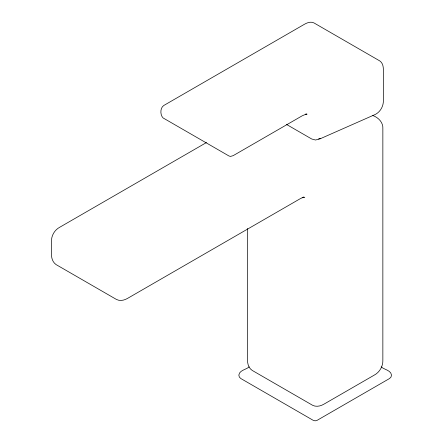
<?xml version="1.0" encoding="UTF-8"?>
<svg xmlns="http://www.w3.org/2000/svg" width="443" height="443" viewBox="0 0 443 443"><rect width="100%" height="100%" fill="white"/><g stroke="black" fill="none" stroke-linecap="round" stroke-linejoin="round"><path stroke-width="0.66" d="M206.449 142.552L59.899 227.159C54.55 229.923 51.2 235.726 51.482 241.74C52.357 249.005 48.835 259.46 56.084 264.593L116.492 299.474C120.097 301.318 124.234 300.321 127.578 298.377L300.697 198.431L304.086 197.063L302.082 197.523L304.767 197.578M249.176 366.865C246.114 369.717 239.419 370.143 238.827 375.11L239.358 377.082L240.798 378.521L313.201 420.324L315.172 420.85L317.144 420.324L389.547 378.521L390.986 377.082L391.518 375.11C390.925 370.143 384.231 369.717 381.168 366.865M318.528 138.986L320.344 138.443M307.082 114.156L305.515 114.239L306.467 114.017L302.364 115.706L233.162 155.659L230.449 156.423L228.965 155.975L163.102 117.954C160.045 115.069 159.973 107.743 163.888 105.423L304.502 24.238C307.315 22.637 310.831 21.347 313.943 22.909L379.806 60.935C382.719 62.845 383.361 66.539 383.378 69.778L383.378 99.902C383.716 106.326 380.055 112.727 373.931 115.053L320.206 138.77L315.521 140.016L311.756 139.013L286.61 124.494M372.768 115.496C378.532 117.611 383.422 122.556 382.852 129.051L382.852 359.965C383.145 366.272 379.634 372.353 374.025 375.254L323.999 404.132C320.566 406.126 316.313 407.183 312.603 405.29L252.194 370.409C248.695 368.144 247.482 363.936 247.493 359.965L247.493 228.472"/></g></svg>
